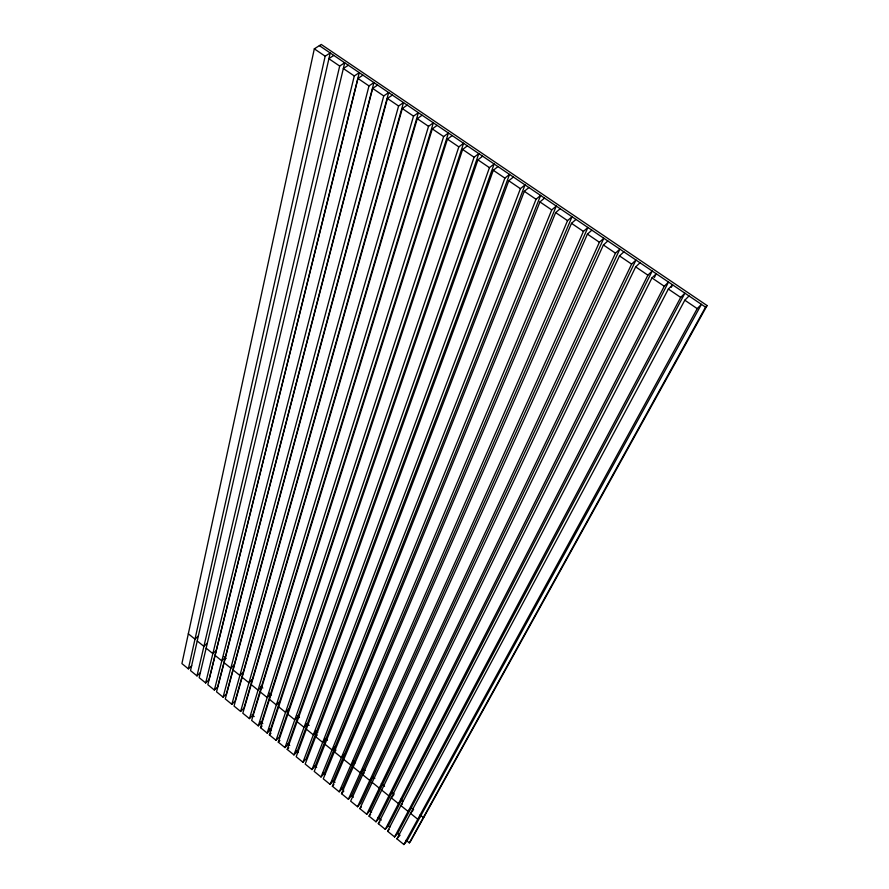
<?xml version="1.0" encoding="UTF-8"?>
<svg xmlns="http://www.w3.org/2000/svg" width="889" height="889" viewBox="0 0 889 889"><rect width="100%" height="100%" fill="white"/><g stroke="black" fill="none" stroke-linecap="round" stroke-linejoin="round"><path stroke-width="1.33" d="M406.084 840.227L409.318 842.861L410.451 841.527L707.088 305.56L321.251 44.45L314.317 48.839L181.912 663.594L188.368 668.85L191.702 665.739M188.368 668.85L325.163 56.196L330.197 52.962L190.524 670.606L197.002 675.896L200.336 672.751M197.002 675.896L339.687 66.053L344.699 62.775L199.169 677.651L205.67 682.952L208.982 679.796L359.267 72.654L354.289 75.965L205.67 682.952M362.923 75.12L357.956 78.443L207.837 684.719L214.36 690.042L217.672 686.864L373.925 82.577L368.979 85.922L214.36 690.042M377.603 85.066L372.658 88.422L216.538 691.82L223.083 697.154L226.384 693.953L388.66 92.556L383.737 95.945L223.083 697.154M392.36 95.056L387.448 98.457L225.273 698.932L231.84 704.288L235.118 701.077L403.473 102.591L398.594 106.024L231.84 704.288M407.195 105.102L402.317 108.547L234.029 706.077L240.619 711.444L243.897 708.211L418.375 112.681L413.518 116.148L240.619 711.444M422.108 115.203L417.263 118.693L242.819 713.234L249.431 718.623L252.698 715.378L433.354 122.826L428.531 126.338L249.431 718.623M437.11 125.371L432.298 128.894L251.643 720.423L258.277 725.835L261.522 722.568L448.423 133.028L443.633 136.584L258.277 725.835M267.145 733.069L458.813 146.885L463.569 143.285L270.389 729.78L267.145 733.069L260.488 727.635L447.423 139.151L452.201 135.584M276.046 740.315L474.081 157.242L478.804 153.597L279.279 737.014L276.046 740.315L269.367 734.881L462.624 149.463L467.37 145.852M284.98 747.605L489.439 167.654L494.128 163.976L288.192 744.271L284.98 747.605L278.279 742.137L477.915 159.842L482.627 156.186M293.937 754.905L504.885 178.133L509.53 174.411L297.148 751.561L293.937 754.905L287.214 749.427L493.295 170.277L497.962 166.576M513.398 177.022L508.752 180.767L296.181 756.739L302.938 762.24L306.127 758.873L525.021 184.901L520.409 188.668L302.938 762.24M528.911 187.535L524.31 191.313L305.183 764.073L311.961 769.585L315.139 766.207L540.601 195.447L536.023 199.269L311.961 769.585M544.513 198.103L539.945 201.925L314.217 771.43L321.007 776.975L324.185 773.563L556.27 206.059L551.736 209.926L321.007 776.975M560.203 208.726L555.669 212.593L323.274 778.82L330.097 784.376L333.253 780.953L572.027 216.738L567.526 220.639L330.097 784.376M339.209 791.81L583.417 231.418L587.885 227.462L342.365 788.365L339.209 791.81L332.375 786.232L571.494 223.328L575.983 219.416M348.366 799.267L599.397 242.253L603.82 238.263L351.499 795.799L348.366 799.267L341.498 793.666L587.407 234.118L591.852 230.162M607.82 240.963L603.398 244.975L350.655 801.133L357.545 806.745L360.667 803.256L619.855 249.12L615.466 253.165L357.545 806.745M366.757 814.257L631.623 264.122L635.968 260.033L369.868 810.746L366.757 814.257L359.845 808.623L619.5 255.899L623.867 251.843M375.991 821.792L647.881 275.157L652.193 271.023L379.092 818.258L375.991 821.792L369.057 816.135L635.679 266.878L640.013 262.777M385.27 829.348L664.239 286.247L668.506 282.069L388.36 825.803L385.27 829.348L378.314 823.681L651.959 277.924L656.26 273.779L654.393 277.49M394.583 836.938L680.685 297.404L684.908 293.17L397.65 833.371L394.583 836.938L387.593 831.248L668.339 289.036L672.595 284.836L671.317 287.303M403.917 844.55L697.22 308.627L701.41 304.349L406.984 840.961L403.917 844.55L396.916 838.838L684.808 300.204L689.019 295.959M409.318 842.861L705.544 307.149L707.088 305.56M424.475 816.191L423.32 817.547L420.086 814.935M396.916 838.838L399.983 835.26M420.897 815.591L417.763 819.247L410.518 813.379L412.874 810.657M387.593 831.248L389.138 829.47M411.251 807.801L408.107 811.435L400.872 805.59L402.45 803.789M378.314 823.681L379.859 821.914M401.628 800.044L398.472 803.645L391.271 797.833L393.649 795.133M369.057 816.135L370.613 814.38M392.049 792.299L388.882 795.888L381.703 790.088M359.845 808.623L361.401 806.879M382.503 784.598L379.314 788.165L372.169 782.387M372.991 776.919L369.791 780.464L362.668 774.708L364.268 772.941M363.501 769.263L360.289 772.785L353.2 767.051M341.498 793.666L343.854 791.077M354.055 761.64L350.833 765.14L343.765 759.428M332.375 786.232L333.953 784.52M344.643 754.039L341.409 757.517L334.364 751.827L335.986 750.094M335.264 746.471L332.019 749.927L324.985 744.249M325.919 738.926L322.651 742.359L315.651 736.703L317.295 734.992M316.606 731.403L313.328 734.825L306.349 729.191M287.214 749.427L288.825 747.76M307.316 723.913L304.027 727.313L297.082 721.69M278.279 742.137L279.891 740.481M298.071 716.445L294.77 719.823L287.847 714.223M269.367 734.881L270.989 733.225M288.847 709.011L285.536 712.367L278.635 706.788M260.488 727.635L262.111 726.002M279.668 701.599L276.346 704.933L269.467 699.365M270.512 694.209L267.178 697.521L260.321 691.986M261.388 686.841L258.043 690.142L251.22 684.619M252.309 679.507L248.942 682.785L242.141 677.285M243.242 672.195L239.874 675.451L233.096 669.973M234.218 664.905L230.84 668.15L224.072 662.683M225.228 657.649L221.828 660.86L215.094 655.415M216.26 650.415L212.849 653.604L206.137 648.181M207.326 643.203L203.903 646.381L197.225 640.969M198.425 636.013L194.991 639.169L188.324 633.79M348.332 65.241L343.332 68.531L354.289 75.965M333.82 55.407L328.786 58.652L339.687 66.053M319.384 45.639L705.544 307.149M314.317 48.839L325.163 56.196M357.956 78.443L368.979 85.922M372.658 88.422L383.737 95.945M387.448 98.457L398.594 106.024M402.317 108.547L413.518 116.148M417.263 118.693L428.531 126.338M432.298 128.894L443.633 136.584M447.423 139.151L458.813 146.885M462.624 149.463L474.081 157.242M477.915 159.842L489.439 167.654M493.295 170.277L504.885 178.133M508.752 180.767L520.409 188.668M524.31 191.313L536.023 199.269M539.945 201.925L551.736 209.926M555.669 212.593L567.526 220.639M571.494 223.328L583.417 231.418M587.407 234.118L599.397 242.253M603.398 244.975L615.466 253.165M619.5 255.899L631.623 264.122M635.679 266.878L647.881 275.157M651.959 277.924L664.239 286.247M668.339 289.036L680.685 297.404M684.808 300.204L697.22 308.627M224.072 656.727L226.228 658.46M260.688 686.275L262.844 688.019M269.311 693.231L271.467 694.976M297.315 715.834L299.46 717.567M307.005 723.657L309.161 725.402M315.617 730.614L317.773 732.347M325.307 738.437L327.463 740.17M353.311 761.04L355.467 762.773M363.001 768.863L365.157 770.596M372.702 776.686L374.858 778.42M381.314 783.642L384.548 786.243M392.082 792.332L394.238 794.077M400.706 799.289L402.85 801.022M411.474 807.979L413.629 809.723M252.043 714.845L254.198 716.601M260.666 721.857L262.811 723.613M269.278 728.88L271.434 730.625M287.592 743.782L289.747 745.538M296.204 750.794L298.36 752.55M314.517 765.707L316.673 767.451M323.14 772.719L325.296 774.475M332.83 780.609L334.986 782.364M341.454 787.621L343.61 789.376M351.144 795.511L353.3 797.266M369.457 810.424L371.613 812.179M378.081 817.436L381.314 820.069M387.771 825.325L389.927 827.081M397.472 833.215L399.617 834.971"/></g></svg>
